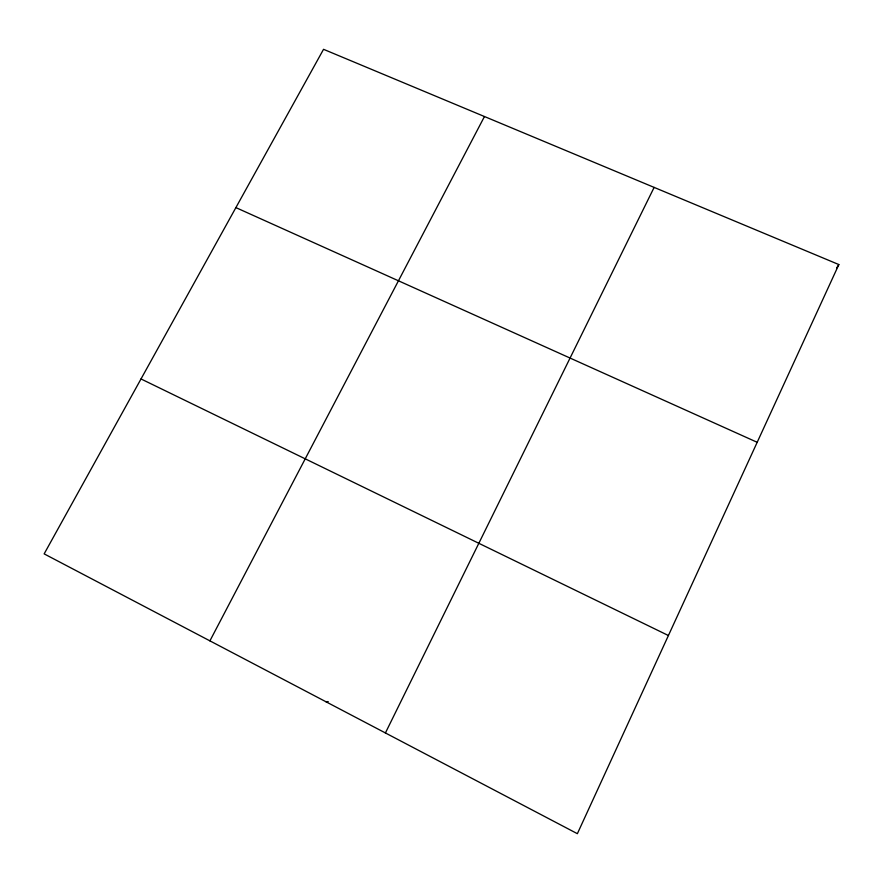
<?xml version="1.0" encoding="UTF-8"?>
<svg xmlns="http://www.w3.org/2000/svg" width="883" height="883" viewBox="0 0 883 883"><rect width="100%" height="100%" fill="white"/><g stroke="black" fill="none" stroke-linecap="round" stroke-linejoin="round"><path stroke-width="1.32" d="M838.85 264.558L577.372 833.684L44.15 553.873L323.542 49.316L838.85 264.558L836.72 267.847M385.407 732.956L654.126 187.395M209.911 640.859L484.458 116.534M325.772 701.654L328.222 701.621M235.893 207.604L757.184 442.295M141.015 378.95L668.409 635.517"/></g></svg>
